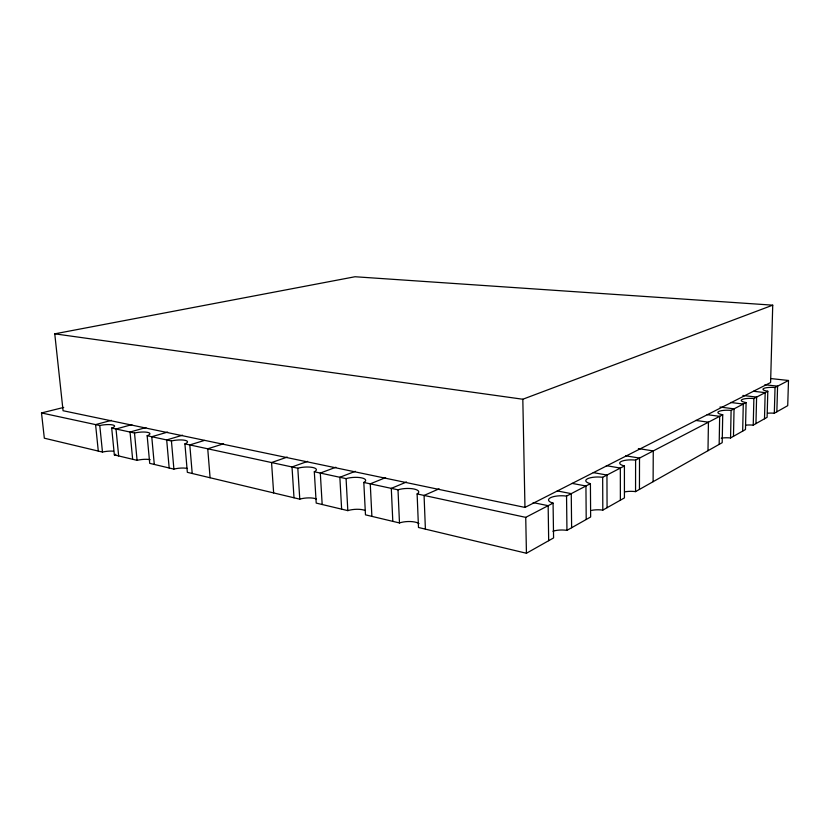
<?xml version="1.0" encoding="UTF-8"?>
<svg xmlns="http://www.w3.org/2000/svg" width="830" height="830" viewBox="0 0 830 830"><rect width="100%" height="100%" fill="white"/><g stroke="black" fill="none" stroke-linecap="round" stroke-linejoin="round"><path stroke-width="1.25" d="M624.886 491.858A11.931 3.745 1.3 0 1 635.552 491.619L635.604 460.121L722.723 414.751A10.582 2.532 1.6 0 1 718.749 411.493A10.582 2.532 1.6 0 1 731.106 410.383L746.097 402.571A10.251 2.345 1.7 0 1 742.03 399.562A10.251 2.345 1.7 0 1 753.879 398.514L767.812 391.262A9.939 2.168 1.7 0 1 763.652 388.482A9.939 2.168 1.7 0 1 775.044 387.496L788.5 380.482L787.722 405.663L774.317 413.236A9.887 2.355 2.1 0 0 767.574 413.216M639.442 489.42L639.515 458.087L625.727 455.805M653.106 481.701L653.262 450.929L638.374 448.553M707.99 450.7L708.436 422.19L695.768 420.437M719.164 444.392L719.662 416.338L707.139 414.658M722.723 414.751L722.204 442.67L635.552 491.619M721.27 438.188A10.531 2.76 2 0 1 730.556 437.96L731.106 410.383M733.481 436.3L734.042 408.848L719.952 407.032M742.674 431.112L743.275 404.044L730.587 402.457M746.097 402.571L745.485 429.525L730.556 437.96M746.263 425.116A10.199 2.542 2.1 0 1 753.235 425.147L753.879 398.514M755.954 423.611L756.607 397.093L742.85 395.443M764.492 418.787L765.177 392.632L753.599 391.272M767.812 391.262L767.107 417.314L753.235 425.147M772.73 305.16L770.603 382.537L524.965 507.421L63.07 410.726L54.759 333.836L355.033 276.743L772.73 305.16L522.817 399.24L54.759 333.836M774.317 413.236L775.044 387.496M776.849 411.805L777.586 386.168L764.897 384.736M113.575 451.209A10.168 2.563 -6.4 0 0 102.474 452.07L44.332 438.199L41.5 412.946L99.776 425.51A10.219 2.355 -6.1 0 1 112.61 424.919A10.219 2.355 -6.1 0 1 111.697 428.083L134.501 433.001A10.458 2.521 -5.8 0 1 147.719 432.389A10.458 2.521 -5.8 0 1 147.159 435.729L171.426 440.958A10.717 2.708 -5.5 0 1 185.059 440.325A10.717 2.708 -5.5 0 1 184.914 443.874L297.804 468.213A11.651 3.372 -4.1 0 1 312.837 467.508A11.651 3.372 -4.1 0 1 314.311 471.772L346.079 478.62A12.035 3.642 -3.4 0 1 361.641 477.883A12.035 3.642 -3.4 0 1 363.81 482.448L398.006 489.814A12.471 3.932 -2.5 0 1 414.139 489.046A12.471 3.932 -2.5 0 1 417.117 493.933L418.486 527.486L526.438 553.257L553.579 537.923L553.071 503.115A13.052 4.192 0.2 0 1 550.477 497.73A13.052 4.192 0.2 0 1 566.548 496.091L590.41 483.662A12.502 3.797 0.6 0 1 587.422 478.796A12.502 3.797 0.6 0 1 602.663 477.281L624.409 465.952A12.004 3.455 1 0 1 621.11 461.532A12.004 3.455 1 0 1 635.604 460.121M552.925 531.241A12.958 4.544 0.5 0 1 566.952 530.37L590.649 516.986L590.41 483.662M591.697 510.346A12.419 4.119 0.9 0 1 602.819 510.108L624.43 497.907L624.409 465.952M417.117 493.933L525.732 517.36L553.071 503.115M439.091 488.829L424.068 495.437L425.396 529.135M406.503 482.012L391.293 488.372L392.808 521.365M385.577 477.644L370.263 483.838L371.882 516.364M355.313 471.315L339.854 477.281L341.628 509.143M335.839 467.249L320.307 473.059L322.175 504.505M307.65 461.356L292.004 466.958L294.007 497.782M287.253 457.091L271.555 462.549L273.641 492.927M223.571 443.791L207.739 448.791L210.083 477.758M204.439 440.419L189.8 444.922L192.207 473.494M182.548 435.211L166.685 439.942L169.175 467.996M167.619 432.098L151.755 436.715L154.287 464.437M145.914 427.554L130.04 432.036L132.644 459.27M131.866 424.628L116.013 429.006L118.659 455.94M111.428 420.354L95.585 424.607L98.293 451.074M41.5 412.946L63.713 407.426M770.676 378.542L788.5 380.482M606.336 465.651L620.332 468.079L620.373 500.2M593.274 472.602L606.948 475.051L607.072 507.701M572.067 483.382L585.939 485.996L586.208 519.497M557.252 490.914L571.258 493.643L571.621 527.735M533.151 502.607L548.153 505.678L548.682 540.693M111.697 428.083L114.353 454.913L137.085 460.339A10.396 2.749 -6.2 0 1 150.209 459.716M187.424 468.473A10.655 2.946 -5.8 0 0 173.895 469.116L149.711 463.348L147.159 435.729M316.396 498.986A11.579 3.662 -4.3 0 0 299.775 499.162L187.341 472.322L184.914 443.874M365.117 510.46A11.962 3.943 -3.5 0 0 347.822 510.626L316.209 503.084L314.311 471.772M418.994 523.595A12.398 4.264 -2.6 0 0 399.479 522.952L365.47 514.839L363.81 482.448M99.776 425.51L102.474 452.07M134.501 433.001L137.085 460.339M171.426 440.958L173.895 469.116M297.804 468.213L299.775 499.162M346.079 478.62L347.822 510.626M398.006 489.814L399.479 522.952M525.732 517.36L526.438 553.257M522.817 399.24L524.965 507.421M566.548 496.091L566.952 530.37M602.663 477.281L602.819 510.108M115.806 454.269A10.168 2.563 -6.4 0 1 114.353 454.913"/></g></svg>
